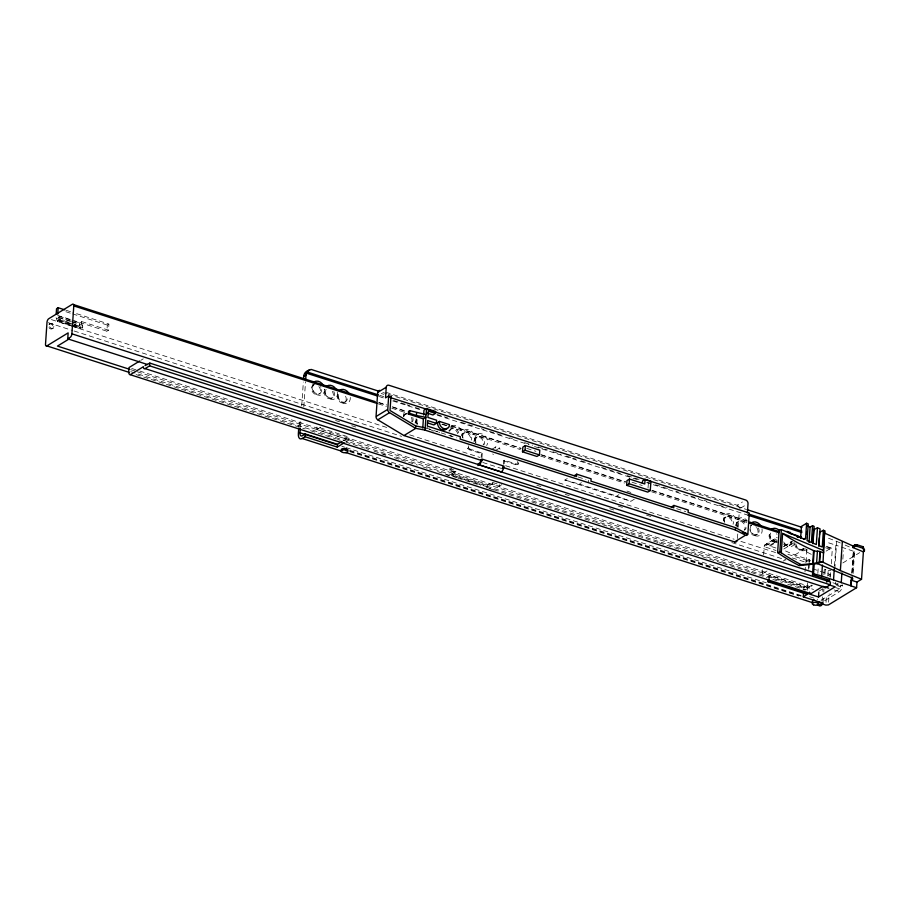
<?xml version="1.0" encoding="UTF-8"?>
<svg xmlns="http://www.w3.org/2000/svg" width="910" height="910" viewBox="0 0 910 910"><rect width="100%" height="100%" fill="white"/><g stroke="black" fill="none" stroke-linecap="round" stroke-linejoin="round"><path stroke-width="0.68" stroke-dasharray="4.55 3.41" d="M73.187 326.462L57.455 321.401L56.34 318.341A3.89 1.797 -72.2 0 1 56.022 316.396L70.445 321.037M74.495 326.883L81.047 328.988L79.932 325.939A3.89 1.797 -72.2 0 1 79.614 323.983L79.727 322.447L81.343 321.458L108.517 330.193L108.927 324.062L72.868 312.46M57.455 321.401L59.127 319.637A3.89 1.797 -72.2 0 0 58.809 317.692L57.717 315.827L81.308 323.414L82.4 325.279A3.89 1.797 -72.2 0 1 82.719 327.225L81.047 328.988M81.343 321.458L81.308 323.414M72.061 320.036L106.891 331.195L107.312 325.052L108.927 324.062M298.821 426.949L299.64 422.126A8.474 6.62 58.6 0 0 300.346 420.852M300.357 427.325L301.255 421.125L299.64 422.126M301.722 405.94L303.349 382.029M303.815 406.895L305.51 381.961M348.974 439.917L316.794 429.565L316.987 426.801L349.156 437.153L348.974 439.917L345.447 442.067M501.785 484.643L499.362 486.122L492.219 483.824L487.248 486.85L451.508 475.35L451.599 473.894L456.57 470.868L456.467 472.324L449.312 470.026L449.415 468.559L455.375 470.481M481.936 457.832L482.254 453.112L481.401 453.635L469.423 449.779L467.512 448.38L467.717 445.308M467.512 448.38L468.366 447.857L468.513 445.809M481.162 457.173L481.401 453.635M487.248 486.85L487.35 485.394L492.31 482.368L497.076 483.892M492.219 483.824L492.31 482.368M499.362 486.122L499.465 484.666M503.321 464.305L503.571 460.767L504.424 460.244L516.402 464.089L518.416 463.952L518.552 461.916M504.185 463.781L504.424 460.244M503.571 460.767L515.549 464.612L517.562 464.487L517.767 461.415M588.417 482.709L588.577 480.343M648.022 488.113L648.386 482.778M737.441 538.549L737.828 532.896M738.215 527.231L739.273 511.659M762.353 573.846L762.625 569.774M763.649 554.827L764.332 545.329L777.197 537.298M775.934 548.013L769.962 546.091L770.019 545.17L777.288 540.722M768.324 578.294L768.484 575.962L769.564 575.302L813.563 589.464M769.405 577.634L769.564 575.302M803.758 589.896L804.326 582.718M804.986 571.901L805.452 566.259M811.265 554.349L806.613 551.881L806.795 549.151M806.044 562.118L806.908 549.458M807.466 582.923L807.09 588.383L768.484 575.962M808.398 569.273L808.774 563.813M807.557 590.226L808.023 583.31M809.07 568.079L809.343 563.927M809.445 562.539L809.627 559.764L794.76 554.986L782.657 549.708M812.016 585.062L809.638 586.518L809.365 590.533A4.743 2.195 -72.2 0 0 809.399 591.784M817.84 573.391L818.317 566.361M822.094 601.078L822.378 596.926M822.754 591.386L822.947 588.622M823.891 574.767L824.267 569.239L825.37 568.557L824.995 574.096M823.015 603.171L823.391 597.631M823.766 592.091L823.959 589.327M826.03 602.34L826.496 595.424M827.816 576.041L828.202 570.502L824.267 569.239M829.818 576.712L829.977 574.392L812.892 568.898M828.612 602.17L829.169 593.855M830.307 577.247L830.807 570.82M831.285 563.836L832.24 549.879A2.878 1.331 -72.2 0 0 830.875 548.207L825.472 546.466M834.481 565.952L835.892 545.181L826.257 542.076M834.811 568.955L836.688 541.382L826.326 537.378M835.3 584.493L835.46 582.161M821.013 600.304L839.691 588.884A1.695 0.785 -72.2 0 0 840.692 586.802L840.76 585.801L842.387 584.812L842.319 585.812A4.743 2.195 -72.2 0 1 839.498 591.648L820.82 603.068M842.853 559.161L843.422 550.846M851.817 573.152L853.318 551.198L854.217 550.652L852.738 572.367M851.987 572.936L853.546 550.015M853.125 573.448L854.74 549.936M806.613 551.881L806.851 549.265M49.242 324.21L50.141 323.653M53.03 327.202L53.929 326.644M52.234 328.715L53.144 328.169M106.891 331.195L108.517 330.193M140.868 360.303L143.234 358.847M313.029 385.158L314.121 384.498A5.335 4.175 58.6 0 0 313.358 390.856A5.335 4.175 58.6 0 0 319.239 393.78A5.335 4.175 58.6 0 0 321.23 388.035M314.234 384.634A5.335 4.175 58.6 0 0 312.153 391.266A5.335 4.175 58.6 0 0 318.932 394.041L320.024 393.382M331.809 398.182L332.889 397.522M299.106 422.843L300.732 421.853M344.674 402.322L345.754 401.663A5.335 4.175 58.6 0 0 346.642 395.554M316.794 429.565L322.208 426.255M343.298 440.736L349.156 437.153M404.552 414.596L405.632 413.936M450.313 429.315L451.394 428.655M463.179 433.456L464.259 432.796M476.044 437.596L477.124 436.936M469.423 449.779L470.277 449.256L482.254 453.112M449.312 470.026L451.735 468.548M491.98 449.267L495.859 446.89L499.51 448.061A2.969 2.321 58.6 0 1 499.999 449.29M451.508 475.35L456.467 472.324M495.632 450.439L499.51 448.061M515.549 464.612L516.402 464.089M517.562 464.487L518.416 463.952M634.27 499.237L630.892 501.296L564.826 480.048L568.204 477.977M564.826 480.048L579.169 484.018L581.422 482.641M579.169 484.018L616.639 496.075L618.891 494.687M385.851 392.255L737.077 505.243L742.435 501.967M724.861 517.631L725.941 516.971M740.535 508.167L745.893 504.902M737.726 521.771L738.806 521.111M751.683 525.252L750.602 525.912A5.335 4.175 58.6 0 1 751.171 525.593M756.506 534.796L757.586 534.136M764.332 545.329L776.457 537.912M776.321 539.266L764.195 546.683L776.048 550.493M769.962 546.091L777.231 541.643M783.305 546.648L791.45 541.666M784.181 546.318L792.326 541.336M789.391 545.374L790.471 544.715M783.828 548.992L794.305 542.587M763.422 573.186L766.993 571.002M783.248 561.06L785.228 559.843M802.256 549.515L803.348 548.855M794.76 554.986L805.236 548.571M805.646 562.209L809.627 559.764M808.353 561.982L810.719 560.537M826.132 551.107L830.875 548.207M842.819 562.96L859.688 552.643M827.998 575.609L829.988 574.244M804.281 589.771A2.878 1.331 -72.2 0 0 805.316 589.873L812.323 585.585M818.898 591.182L822.469 588.997M838.099 583.435L836.472 584.425L840.76 585.801M828.202 570.502L830.784 570.32M382.78 392.483L386.841 393.791M388.195 394.223L746.541 509.498M381.153 393.473L383.861 394.349M379.697 395.327L383.758 396.635M393.62 400.48L405.78 404.393M407.123 404.825L409.83 405.689M415.222 407.43L419.271 408.726M436.823 414.38L447.618 417.849M461.12 422.195L475.975 426.972M481.367 428.701L484.075 429.577M489.466 431.306L504.322 436.083M509.714 437.824L512.421 438.688M524.57 442.601L532.668 445.206M538.072 446.947L543.463 448.675M544.817 449.119L547.513 449.984M552.916 451.724L561.015 454.329M566.418 456.058L571.81 457.798M573.163 458.23L575.859 459.106M581.262 460.835L589.361 463.44M601.51 467.353L620.415 473.427M627.161 475.6L639.309 479.513M647.408 482.118L650.115 482.983M655.507 484.723L670.363 489.5M675.755 491.229L678.462 492.105M690.61 496.007L698.709 498.612M704.112 500.352L706.808 501.228M718.957 505.13L727.056 507.734M379.265 396.578L383.315 397.886M392.767 400.923L422.467 410.478M437.323 415.256L529.131 444.785M534.523 446.526L638.479 479.968M646.578 482.573L651.981 484.302M653.334 484.746L747.838 515.14M853.318 551.198L835.892 545.181M526.765 448.368L535.945 451.314M632.052 482.232L642.244 485.508M378.651 402.379L386.761 404.984M392.176 406.724L407.043 411.513M451.656 425.857L520.611 448.038M540.881 454.568L626.057 481.959M651.742 490.228L747.736 521.1M826.143 546.33L831.558 548.07M379.322 402.948L386.09 405.132M392.847 407.305L407.714 412.082M450.985 426.005L521.282 448.619M541.564 455.137L625.386 482.107M652.424 490.797L747.064 521.248M442.624 424.128L447.618 425.732M378.253 403.847L386.375 406.451M391.778 408.192L406.668 412.981M441.85 424.299L520.338 449.551M540.631 456.081L624.522 483.062M651.594 491.764L747.667 522.67M825.62 547.752L832.24 549.879M66.18 310.31L71.526 312.028M65.895 311.732L71.242 313.45M72.572 313.882L107.312 325.052M426.096 428.053L456.479 437.835M578.134 476.988L585.972 479.513M676.596 508.667L685.742 511.602M57.648 315.406L70.752 319.615M766.288 543.964L770.019 545.17M71.753 321.458L79.614 323.983M58.809 317.692L70.605 321.48M71.924 321.901L82.4 325.279M56.34 318.341L79.932 325.939M59.127 319.637L82.719 327.225M787.889 554.304L808.956 561.083M59.082 320.411L82.674 327.998M57.467 320.274L70.548 324.426M71.856 324.847L81.035 327.793M57.501 320.638L70.616 324.847M71.924 325.268L81.104 328.226M51.415 319.603L70.343 325.7M71.697 326.133L386.704 427.461M409.693 434.855L479.991 457.468M505.676 465.727L734.154 539.232M740.922 541.404L776.071 552.711M792.291 557.932L804.463 561.845M48.355 322.72L72.72 330.558M74.074 330.99L401.583 436.345M482.778 462.462L501.728 468.559M618.117 505.994L623.532 507.734M646.532 515.14L651.947 516.88M731.799 542.565L785.933 559.98M335.54 420.488L339.601 421.796M351.749 425.698L355.81 427.006M536.798 485.223L540.859 486.531M553.007 490.445L557.057 491.741M565.167 494.346L569.216 495.654M581.376 499.567L585.426 500.864M609.745 508.69L613.795 509.998M832.855 582.764L842.319 585.812M836.643 585.494L840.692 586.802M835.642 587.587L839.691 588.884M834.106 589.908L839.498 591.648M131.688 368.436L138.445 370.62M139.799 371.052L809.638 586.518M130.494 369.585L135.897 371.325M137.251 371.758L808.751 587.769M451.599 473.894L487.35 485.394M130.767 371.655L803.951 588.201A2.878 1.331 -72.2 0 0 804.042 589.282M136.09 374.601L305.089 428.963M310.492 430.703L336.188 438.961M337.53 439.393L340.238 440.269M345.641 442.01L364.569 448.095M365.922 448.528L368.63 449.403M374.033 451.144L388.911 455.921M394.314 457.662L399.729 459.402M401.071 459.834L417.303 465.055M422.706 466.796L428.121 468.536M429.463 468.968L432.17 469.844M437.573 471.585L456.501 477.67M457.855 478.103L480.844 485.496M486.247 487.237L594.401 522.033M595.754 522.465L601.169 524.205M602.522 524.638L629.561 533.34M630.903 533.772L657.953 542.462M659.295 542.906L686.333 551.596M687.687 552.04L693.101 553.78M694.455 554.213L721.493 562.903M722.847 563.347L749.885 572.037M751.228 572.481L767.46 577.691M772.863 579.431L782.327 582.48M787.73 584.22L805.316 589.873M382.826 454.329L385.533 455.193M446.366 474.77L449.074 475.634M489.625 488.681L495.04 490.422M341.887 446.264L344.594 447.14M345.948 447.572L766.334 582.809M809.593 596.721L817.703 599.326M349.724 450.302L802.563 595.97M349.69 450.95L802.518 596.619M349.849 451.644L798.627 596.005M626.944 491.036L630.835 492.458M616.639 496.075L630.892 501.296M836.688 541.382L840.328 542.974M845.163 545.09L851.214 547.74M468.366 447.857L470.277 449.256M792.03 541.723A5.335 4.175 58.6 0 1 788.595 545.317A5.335 4.175 58.6 0 1 783.681 541.939M803.837 548.423A5.335 4.175 58.6 0 1 799.014 548.775A5.335 4.175 58.6 0 1 795.886 543.736M806.442 549.367A7.542 5.892 58.6 0 1 800.106 550.118A7.542 5.892 58.6 0 1 795.363 543.861M790.938 541.609A5.335 4.175 58.6 0 1 788.515 545.807A5.335 4.175 58.6 0 1 783.521 543.987M777.015 540.802A5.335 4.175 58.6 0 1 770.395 539.528A5.335 4.175 58.6 0 1 770.622 532.35M776.48 533.738A5.335 4.175 58.6 0 1 776.992 534.398M777.038 540.893A5.335 4.175 58.6 0 1 771.236 538.527A5.335 4.175 58.6 0 1 771.202 532.122M794.601 543.611A7.542 5.892 58.6 0 1 783.863 542.929M758.474 528.027A5.335 4.175 58.6 0 1 755.016 534.693A5.335 4.175 58.6 0 1 750.454 526.822M750.773 526.207A5.335 4.175 58.6 0 1 751.182 525.684M756.972 527.959A5.335 4.175 58.6 0 1 756.221 534.966A5.335 4.175 58.6 0 1 749.715 532.02M755.891 526.708A5.335 4.175 58.6 0 1 756.46 527.299M777.345 542.542A7.542 5.892 58.6 0 1 770.997 538.8A7.542 5.892 58.6 0 1 769.917 531.36M737.601 526.458A5.335 4.175 58.6 0 1 740.342 520.531A5.335 4.175 58.6 0 1 746.143 525.434M746.166 527.743A5.335 4.175 58.6 0 1 744.71 529.995M736.292 526.333A5.335 4.175 58.6 0 1 741.707 521.669A5.335 4.175 58.6 0 1 744.13 530.223M724.735 522.317A5.335 4.175 58.6 0 1 728.864 516.482A5.335 4.175 58.6 0 1 733.073 524.285M723.302 520.622A5.335 4.175 58.6 0 1 728.489 517.369A5.335 4.175 58.6 0 1 732.209 524.262M762 528.812A7.542 5.892 58.6 0 1 757.325 536.104A7.542 5.892 58.6 0 1 749.612 529.142M724.189 521.976A7.542 5.892 58.6 0 1 730.537 513.866A7.542 5.892 58.6 0 1 735.519 525.616M737.51 527.197A7.542 5.892 58.6 0 1 738.761 518.563A7.542 5.892 58.6 0 1 747.053 520.52M452.008 436.743A5.335 4.175 58.6 0 1 450.928 435.492M449.95 430.908A5.335 4.175 58.6 0 1 455.023 428.394A5.335 4.175 58.6 0 1 458.845 434.548M449.074 430.885A5.335 4.175 58.6 0 1 453.589 428.928A5.335 4.175 58.6 0 1 457.65 433.638M451.394 436.698A7.542 5.892 58.6 0 1 450.689 435.753M449.153 431.42A7.542 5.892 58.6 0 1 449.153 430.328M451.349 426.108A7.542 5.892 58.6 0 1 458.378 426.858A7.542 5.892 58.6 0 1 461.882 434.423M463.053 438.142A5.335 4.175 58.6 0 1 467.183 432.307A5.335 4.175 58.6 0 1 471.391 440.11M461.734 435.708A5.335 4.175 58.6 0 1 467.16 433.353A5.335 4.175 58.6 0 1 470.527 440.087M475.919 442.283A5.335 4.175 58.6 0 1 480.412 436.538A5.335 4.175 58.6 0 1 483.949 444.865M474.497 441.361A5.335 4.175 58.6 0 1 479.684 437.335A5.335 4.175 58.6 0 1 483.187 444.91M462.507 437.79A7.542 5.892 58.6 0 1 468.855 429.691A7.542 5.892 58.6 0 1 473.848 441.441M404.188 416.188A5.335 4.175 58.6 0 1 407.509 413.333M412.742 417.474A5.335 4.175 58.6 0 1 412.446 421.865M475.828 443.011A7.542 5.892 58.6 0 1 475.373 441.93M475.054 440.827A7.542 5.892 58.6 0 1 482.22 434.013A7.542 5.892 58.6 0 1 486.713 445.582M403.323 416.166A5.335 4.175 58.6 0 1 407.123 414.039M411.343 417.372A5.335 4.175 58.6 0 1 411.684 421.91M403.403 416.7A7.542 5.892 58.6 0 1 407.282 410.649M416.109 418.611A7.542 5.892 58.6 0 1 414.63 423.332M433.296 431.203A5.335 4.175 58.6 0 1 431.988 430.305M437.278 431.101A5.335 4.175 58.6 0 1 436.709 431.42M320.491 386.545A5.335 4.175 58.6 0 1 320.9 387.273M318.898 386.545A5.335 4.175 58.6 0 1 318.932 394.041M417.201 424.151A7.542 5.892 58.6 0 1 416.416 418.714M427.495 427.472A7.542 5.892 58.6 0 1 426.801 428.075M431.374 430.259A7.542 5.892 58.6 0 1 430.669 429.315M439.666 432.216A7.542 5.892 58.6 0 1 438.859 432.659M324.597 389.173A7.542 5.892 58.6 0 1 317.272 394.86A7.542 5.892 58.6 0 1 312.335 384.168M333.777 391.414A5.335 4.175 58.6 0 1 332.707 397.636A5.335 4.175 58.6 0 1 326.679 395.702A5.335 4.175 58.6 0 1 326.485 389.07A5.335 4.175 58.6 0 0 325.143 395.657A5.335 4.175 58.6 0 0 331.627 398.296A5.335 4.175 58.6 0 0 332.275 391.346M337.303 392.199A7.542 5.892 58.6 0 1 331.149 399.331A7.542 5.892 58.6 0 1 324.893 389.275M345.754 401.663A5.335 4.175 58.6 0 1 339.896 400.275A5.335 4.175 58.6 0 1 338.941 393.734M350.339 397.454A7.542 5.892 58.6 0 1 343.514 403.323A7.542 5.892 58.6 0 1 337.769 393.416M345.561 396.214A5.335 4.175 58.6 0 1 344.298 402.55A5.335 4.175 58.6 0 1 338.156 400.036A5.335 4.175 58.6 0 1 338.77 393.438M803.177 548.559A5.335 4.175 58.6 0 1 797.933 549.435A5.335 4.175 58.6 0 1 794.805 543.623M495.108 448.118A2.969 2.321 58.6 0 1 495.859 446.89M493.493 454.374A2.969 2.321 58.6 0 1 492.731 453.999M429.827 429.713A5.335 4.175 58.6 0 1 429.406 428.985M416.211 424.083A5.335 4.175 58.6 0 1 417.417 418.736M417.61 424.185A5.335 4.175 58.6 0 1 418.009 418.509M737.077 505.243A3.049 2.377 58.6 0 1 739.273 507.484M739.398 507.928A3.049 2.377 58.6 0 1 739.466 508.383M48.981 324.426A2.707 2.116 58.6 0 1 52.314 325.018A2.707 2.116 58.6 0 1 52.325 328.647A2.707 2.116 58.6 0 1 49.003 327.68M49.675 324.142A2.707 2.116 58.6 0 1 53.371 324.699A2.707 2.116 58.6 0 1 52.53 328.43A2.707 2.116 58.6 0 1 49.356 325.564"/><path stroke-width="1.36" d="M145.054 365.615L149.809 363.09L830.466 582.036L830.273 584.8L825.768 587.553A3.56 1.638 -72.2 0 1 824.528 587.462M56.192 313.836L56.545 308.729L58.172 307.728L64.849 309.878M57.728 314.121L58.172 307.728M147.5 364.512L67.738 338.861L68.148 332.878L46.865 345.902A2.878 1.331 -72.2 0 1 45.511 344.23L47.002 322.276A2.878 1.331 -72.2 0 1 48.719 318.739L72.436 304.236A2.878 1.331 -72.2 0 1 73.79 305.908L376.899 403.403M67.738 338.861L70.172 337.371A2.878 1.331 -72.2 0 0 71.89 333.822L73.79 305.908M139.674 361.031L128.981 367.572L128.708 371.576A4.743 2.195 -72.2 0 0 130.938 374.328L143.427 366.696A3.56 1.638 -72.2 0 0 145.111 368.607L149.615 365.843L149.809 363.09M298.73 428.314L298.355 433.786A8.133 3.754 -72.2 0 0 302.188 438.495L341.387 451.11M342.126 441.452L337.439 444.319L305.26 433.968L302.37 435.742A5.085 2.343 -72.2 0 1 299.982 432.785L300.266 428.69M303.542 379.22L303.735 376.41A8.474 6.62 58.6 0 1 307.762 370.916L311.118 369.426L378.731 391.175M305.612 380.573L305.988 375.034A8.474 6.62 58.6 0 1 306.363 373.134A10.488 5.028 34.4 0 1 306.625 371.826A8.474 6.62 58.6 0 1 309.389 369.926M302.188 438.495L305.077 436.732L305.26 433.968M305.077 436.732L337.246 447.083L337.439 444.319M346.278 450.222L346.369 448.846M380.039 390.424A3.049 2.377 58.6 0 0 377.684 392.449L376.046 416.53L387.774 409.363L388.684 395.941L390.959 396.669L390.015 410.501L415.722 425.948L425.197 427.848L424.913 430.089L735.291 529.927L745.563 535.182L734.575 541.905L502.479 467.239M747.394 512.922L748.031 503.583A3.049 2.377 58.6 0 0 745.643 499.999L389.014 385.283A3.049 2.377 58.6 0 0 386.25 387.216L385.522 397.875L388.684 395.941M425.971 414.596L425.789 417.258L423.389 418.85L408.374 414.016L408.556 411.343L409.727 410.626L426.096 414.63L426.517 408.545L435.606 411.468L435.469 413.413L432.944 414.96L426.995 413.049M408.374 414.016L409.546 413.299L409.727 410.626M424.913 430.089L415.563 428.303L415.722 425.948M425.197 427.848L425.914 417.303L416.427 415.517L416.609 412.844M422.763 428.075L423.389 418.85M423.65 414.96L423.992 410.08L426.517 408.545M427.643 422.923L433.865 424.924L436.39 423.377L436.607 420.238L427.893 417.44L428.326 411.115L435.469 413.413M522.511 451.826L522.841 447.094L525.366 445.559L539.778 450.188L539.459 454.92L536.934 456.456L522.511 451.826L525.036 450.279L539.459 454.92M525.036 450.279L525.366 445.559M746.143 535.376A3.174 2.013 71.6 0 0 746.985 535.239A3.049 1.934 71.6 0 0 747.736 534.295L735.439 527.652L688.108 512.421L688.267 510.055L673.901 505.437L673.741 507.803L590.943 481.162L591.102 478.808L576.735 474.178L576.576 476.544L460.164 439.098L460.323 436.709L427.302 426.085L427.677 420.579L436.39 423.377M626.626 485.314L626.956 480.594L629.481 479.047L644.769 483.961L645.076 479.365L650.912 481.242L650.275 490.57L647.749 492.105L626.626 485.314L629.151 483.767L650.275 490.57M629.151 483.767L629.481 479.047M642.392 483.21L642.551 480.901L645.076 479.365M735.291 529.927L735.439 527.652M803.564 592.672L803.28 596.823L807.272 594.389L768.086 581.786L768.245 579.454M768.086 581.786L769.166 581.126L769.325 578.794M823.027 562.266L821.741 561.777L817.464 563.643A236.532 34.807 -15 0 1 805.851 564.928A236.1 34.751 -15 0 1 799.162 565.554A196.48 82.412 3.9 0 1 777.618 552.597L779.153 530.086L781.36 529.609L804.19 539.13A1.706 1.206 66.5 0 0 805.6 538.14L806.601 523.261L808.216 523.933L807.068 540.665L811.424 542.485L812.562 525.741L814.143 526.401L812.994 543.134L816.315 544.521L817.464 527.789L820.069 528.869L818.92 545.613L822.253 546.99L823.391 530.257L824.699 530.803L823.027 562.266L840.374 570.593L861.531 579.272L863.397 551.847L864.398 551.232L864.5 549.697L862.919 546.671L857.197 544.828L855.013 544.828L853.045 546.023L824.995 533.283M821.741 561.777L813.301 563.449A5.039 0.739 -15 0 1 812.676 563.529A232.414 34.205 -15 0 1 801.232 564.644A193.307 81.081 3.9 0 1 781.292 552.734L779.824 552.12L781.36 529.609M781.292 552.734L782.611 533.408L823.368 550.402L823.664 552.916L819.853 551.471A3.321 1.399 3.9 0 0 817.408 551.198A4.186 1.763 3.9 0 1 813.563 550.561A193.307 81.081 3.9 0 1 782.611 533.408M800.618 538.333L801.426 526.424L806.601 523.261M806.738 534.261L806.931 531.474M809.047 542.394L810.093 527.061L812.562 525.741M812.812 543.702L813.756 529.756L817.464 527.789M812.676 563.529L813.563 550.561M828.623 581.342A2.878 1.331 -72.2 0 0 829.556 580.296L812.493 574.711L814.166 550.789M812.493 574.711L813.551 573.766L814.2 564.211M816.623 562.698L817.408 551.198M818.738 546.171L819.307 537.81M819.5 535.012L819.683 532.225L823.391 530.257M819.262 562.107L819.99 551.517M819.66 562.05L820.376 551.653M769.166 581.126L818.499 596.994L818.818 592.342M851.544 577.259L850.952 585.824L821.684 575.985L822.435 565.008M823.368 550.402L824.699 530.803M818.807 605.616A8.133 3.754 -72.2 0 0 821.264 605.468L822.003 602.374M833.537 579.795L834.288 568.716M840.374 570.593L842.341 541.643M841.249 582.696L841.909 573.004M863.397 551.847L852.943 547.558L853.045 546.023M861.531 579.272L856.981 582.047L856.594 587.712L850.873 585.869L851.351 580M856.981 582.047L851.26 580.205L852.238 579.602L852.408 577.19M852.943 547.558L854.899 546.364L855.013 544.828M864.398 551.232L862.816 548.195L857.095 546.364L857.197 544.828M862.816 548.195L862.919 546.671M69.342 338.827L57.455 346.084L129.14 369.153M303.735 376.41L305.988 375.034M377.684 392.449L386.25 387.216M389.776 397.386L390.959 396.669M376.08 417.28A3.049 2.377 58.6 0 0 377.809 419.828L389.537 412.662L415.563 428.303M337.246 447.083L344.276 442.783M377.809 419.828L403.972 435.549L415.722 428.371M442.237 429.861L444.046 428.758A5.926 4.63 58.6 0 0 449.426 424.629L439.439 421.421L437.63 422.524A5.926 4.63 58.6 0 0 441.031 429.315A5.926 4.63 58.6 0 0 447.015 428.166M477.966 464.111L479.138 463.395A3.128 1.445 -72.2 0 0 481.003 459.539M477.864 465.567L479.035 464.851A4.743 2.195 -72.2 0 0 481.856 459.015L504.026 466.147A4.743 2.195 -72.2 0 1 501.205 471.983L479.035 464.851M574.21 475.725L576.735 474.178M671.375 506.984L673.901 505.437M803.53 539.402L805.6 538.14M826.61 582.025L829.579 580.205M822.947 586.336L811.595 593.286A4.743 2.195 -72.2 0 1 809.672 592.763M818.499 596.994L835.141 586.813L828.475 584.675M856.594 587.712L828.418 604.934L825.836 605.116L821.901 603.853L823.015 603.171L803.28 596.823M799.162 565.554L801.232 564.644M307.762 370.916L309.491 370.427M777.618 552.597L779.824 552.12M854.899 546.364L857.095 546.364M813.551 573.766L821.684 575.985M747.895 509.93L801.983 527.334M391.129 397.829L749.294 513.035L747.895 533.51A3.049 2.377 58.6 0 1 747.815 533.988L742.412 532.248M306.625 371.826L378.344 394.894M749.112 514.161L801.892 531.144M306.363 373.134L377.923 396.146M747.838 515.14L801.846 532.509M786.888 531.36L790.631 532.566L790.562 533.487L798.195 535.945L797.376 536.434L801.505 537.298M73.79 304.668L375.273 401.651M749.76 522.112L779.506 531.679M409.546 413.299L416.427 415.517M749.021 523.113L778.789 532.68M403.972 435.549L482.243 460.733M71.89 333.822L812.755 572.14M149.615 365.843L830.273 584.8M823.3 586.438L828.703 588.178M145.111 368.607L825.768 587.553M46.865 345.902L129.334 372.429M129.823 374.567L810.48 593.513M299.982 432.785L336.484 444.535M345.447 452.418L813.153 602.864M817.203 604.172L821.264 605.468M817.464 563.643L851.658 577.759A3.39 1.422 3.9 0 1 852.238 579.602M807.318 525.9L810.093 527.061M812.789 529.347L813.756 529.756M820.82 603.068L821.81 605.127M788.162 532.486A7.542 5.892 58.6 0 1 789.163 532.725M790.153 533.135A7.542 5.892 58.6 0 1 791.996 534.398M771.657 529.142A7.542 5.892 58.6 0 1 779.131 530.257M751.637 522.704A7.542 5.892 58.6 0 1 760.635 525.593M314.064 381.95A7.542 5.892 58.6 0 1 323.664 385.863M339.805 390.231A7.542 5.892 58.6 0 1 348.803 393.12M326.94 386.09A7.542 5.892 58.6 0 1 335.938 388.979M818.34 605.184A8.133 3.754 -72.2 0 1 817.965 604.581M819.011 602.045A3.39 1.422 3.9 0 1 818.602 602.431M813.142 602.272A3.39 1.422 3.9 0 1 814.484 600.111M503.116 467.126A3.128 1.445 -72.2 0 1 502.729 468.536M797.387 537.423A7.542 5.892 58.6 0 1 801.028 536.627M341.659 450.507A3.39 1.422 3.9 0 1 342.547 448.687A3.39 1.422 3.9 0 1 347.051 449.119A3.39 1.422 3.9 0 1 347.108 451.03M736.975 541.131A3.049 2.377 58.6 0 1 734.575 541.905M444.046 428.758A5.926 4.63 58.6 0 1 439.439 421.421M389.537 412.662A3.049 2.377 58.6 0 1 387.808 410.114M813.631 604.866A3.39 1.422 3.9 0 0 818.955 604.126A3.39 1.422 3.9 0 0 814.166 602.431A3.39 1.422 3.9 0 0 813.631 604.866M342.524 452.372A3.39 1.422 3.9 0 0 347.848 451.644A3.39 1.422 3.9 0 0 343.059 449.95A3.39 1.422 3.9 0 0 342.524 452.372"/></g></svg>
